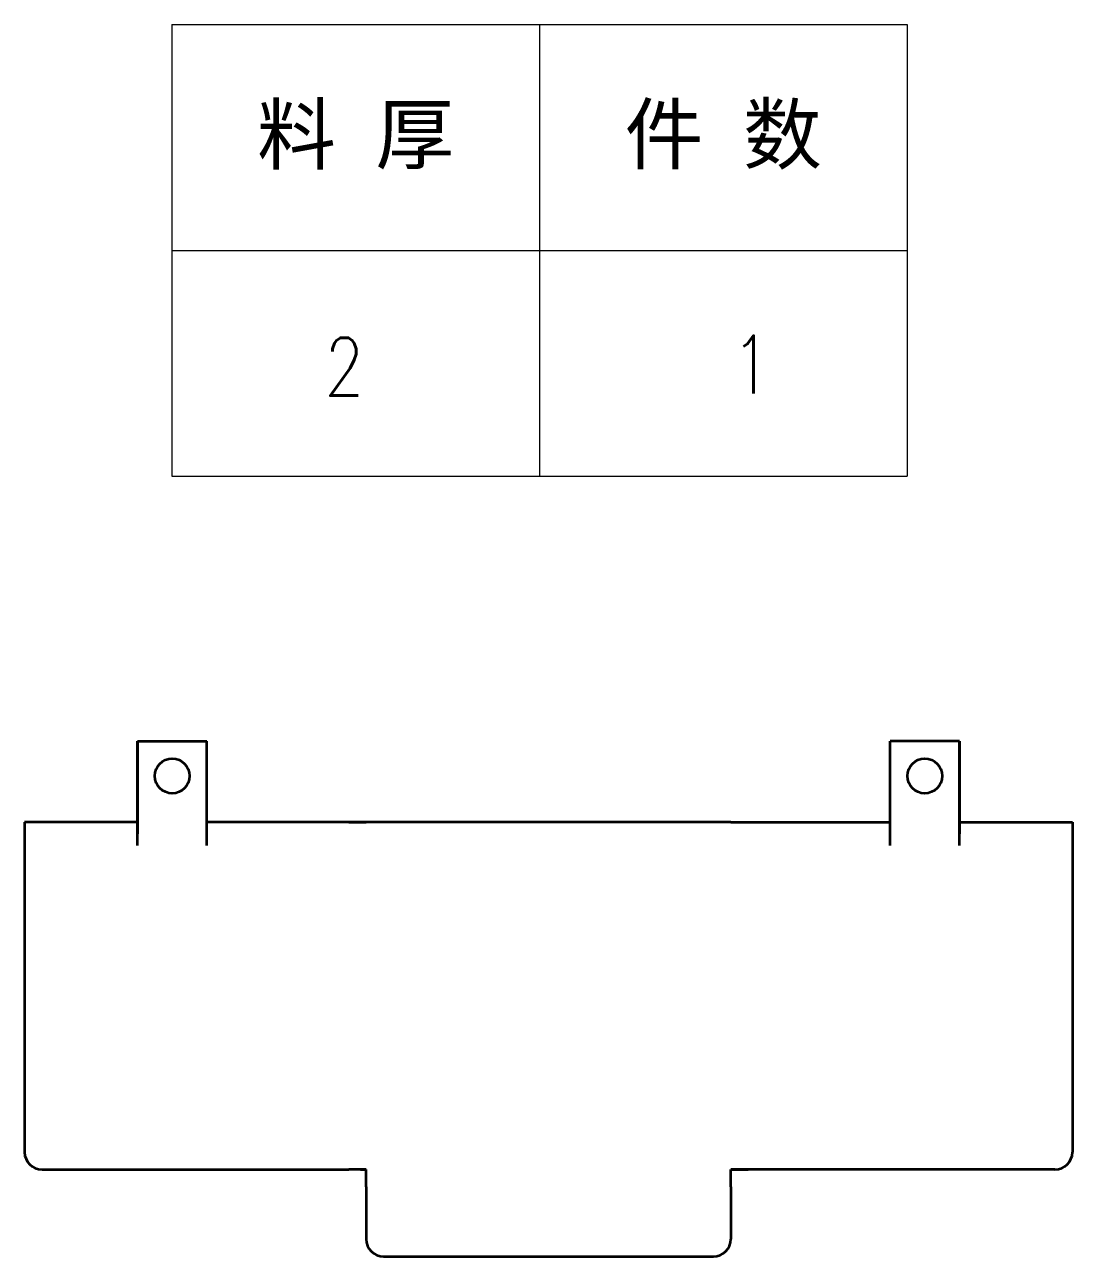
# Model space of a CAD drawing. Header units: millimetres. Extents: x 1201 to 11615, y -7347 to 2683.
# Drawn here: x 4126.7 to 4307.7, y -6913.4 to -6700.6 of the extents above; entities that cross this region are included whole.
import ezdxf
from ezdxf.enums import TextEntityAlignment as Align

# ---------------------------------------------------------------- set-up
doc = ezdxf.new("R2010")
doc.units = ezdxf.units.MM
doc.layers.add('DIM', color=3, linetype='Continuous', lineweight=20)
doc.layers.add('DRAWING', color=7, linetype='Continuous', lineweight=35)
doc.styles.add('DIM', font='romans.shx', dxfattribs={"width": 0.8, "bigfont": 'bigfont.shx'})
doc.styles.get("Standard").update_dxf_attribs({"font": 'arial.ttf'})

# ---------------------------------------------------------------- blocks, each defined once
blk = doc.blocks.new('*T31')
at = {"color": 0, "linetype": 'ByBlock', "lineweight": -2, "transparency": 16777216}
for p, q in [((0, 0), (127, 0)), ((0, 0), (0, -78)), ((63.5, 0), (63.5, -78)), ((127, 0), (127, -78)), ((0, -39), (127, -39)), ((0, -78), (127, -78))]:
    blk.add_line(p, q, dxfattribs=at)
at = {"color": 0, "transparency": 16777216, "char_height": 10, "width": 60.5, "attachment_point": 5}
for s, insert in [('{\\fSimSun|b0|i0|c134|p2;料 厚}', (31.75, -19.5)), ('{\\fSimSun|b0|i0|c134|p2;件 数}', (95.25, -19.5))]:
    blk.add_mtext(s, dxfattribs=dict(at, insert=insert))
blk = doc.blocks.new('拆图参数')
blk.add_blockref('*T31', (-63.5, 78))
at = {"style": 'DIM', "width": 0.8}
blk.add_attdef('6', text='', height=10, dxfattribs=at).set_placement((-37.13, 18.91), align=Align.MIDDLE_LEFT)
blk.add_attdef('1', text='', height=10, dxfattribs=at).set_placement((36.65, 19.27), align=Align.MIDDLE_CENTER)

msp = doc.modelspace()

# ---------------------------------------------------------------- linework, layer by layer
at = {"layer": 'DRAWING', "lineweight": 35, "ltscale": 0.05}
for p, q in [((4146.222, -6824.403), (4146.222, -6840.403)), ((4158.222, -6840.403), (4158.222, -6824.403)), ((4276.222, -6840.403), (4276.222, -6824.403)), ((4288.222, -6824.403), (4288.222, -6840.403)), ((4182.722, -6838.403), (4184.722, -6838.403)), ((4249.722, -6838.403), (4251.722, -6838.403)), ((4184.722, -6898.403), (4182.722, -6898.403)), ((4251.722, -6898.403), (4249.722, -6898.403))]:
    msp.add_line(p, q, dxfattribs=at)
at = {"layer": 'DRAWING', "lineweight": 35}
for p, q in [((4146.222, -6824.403), (4158.222, -6824.403)), ((4288.222, -6824.403), (4276.222, -6824.403)), ((4126.722, -6838.403), (4126.722, -6895.403)), ((4182.722, -6838.403), (4158.222, -6838.403)), ((4248.722, -6838.403), (4185.722, -6838.403)), ((4251.722, -6838.403), (4276.222, -6838.403)), ((4307.722, -6838.403), (4307.722, -6895.403)), ((4129.722, -6898.403), (4182.722, -6898.403)), ((4304.722, -6898.403), (4251.722, -6898.403)), ((4188.722, -6913.403), (4245.722, -6913.403))]:
    msp.add_line(p, q, dxfattribs=at)
at = {"layer": 'DRAWING', "lineweight": 35, "ltscale": 0.375}
for p, q in [((4146.222, -6842.403), (4146.222, -6824.403)), ((4158.222, -6842.403), (4158.222, -6824.403)), ((4276.222, -6842.403), (4276.222, -6824.403)), ((4288.222, -6842.403), (4288.222, -6824.403))]:
    msp.add_line(p, q, dxfattribs=at)
at = {"layer": 'DRAWING', "lineweight": 35, "ltscale": 0.4875}
for p, q in [((4146.222, -6838.403), (4126.722, -6838.403)), ((4288.222, -6838.403), (4307.722, -6838.403))]:
    msp.add_line(p, q, dxfattribs=at)
at = {"layer": 'DRAWING', "lineweight": 35, "ltscale": 0.075}
for p, q in [((4185.722, -6838.403), (4182.722, -6838.403)), ((4248.722, -6838.403), (4251.722, -6838.403)), ((4185.722, -6898.403), (4182.722, -6898.403)), ((4248.722, -6898.403), (4251.722, -6898.403))]:
    msp.add_line(p, q, dxfattribs=at)
at = {"layer": 'DRAWING', "lineweight": 35, "ltscale": 0.025}
for p, q in [((4184.722, -6838.403), (4185.722, -6838.403)), ((4248.722, -6838.403), (4249.722, -6838.403)), ((4184.722, -6898.403), (4185.722, -6898.403)), ((4185.722, -6901.403), (4185.722, -6898.403)), ((4248.722, -6901.403), (4248.722, -6898.403)), ((4249.722, -6898.403), (4248.722, -6898.403))]:
    msp.add_line(p, q, dxfattribs=at)
at = {"layer": 'DRAWING', "lineweight": 35, "ltscale": 0.225}
for p, q in [((4185.722, -6901.403), (4185.722, -6910.403)), ((4248.722, -6901.403), (4248.722, -6910.403))]:
    msp.add_line(p, q, dxfattribs=at)
at = {"layer": 'DRAWING', "lineweight": 35}
for centre in [(4152.222, -6830.403), (4282.222, -6830.403)]:
    msp.add_circle(centre, 3, dxfattribs=at)
for centre, start, end in [((4129.722, -6895.403), 180, 270), ((4304.722, -6895.403), 270, 0), ((4188.722, -6910.403), 180, 270), ((4245.722, -6910.403), 270, 0)]:
    msp.add_arc(centre, 3, start, end, dxfattribs=at)

# ---------------------------------------------------------------- block references
at = {"layer": 'DIM', "ltscale": 2}
msp.add_blockref('拆图参数', (4215.658, -6778.582), dxfattribs=at).add_auto_attribs({'1': '1', '6': '2'})

doc.saveas('drawing.dxf')
